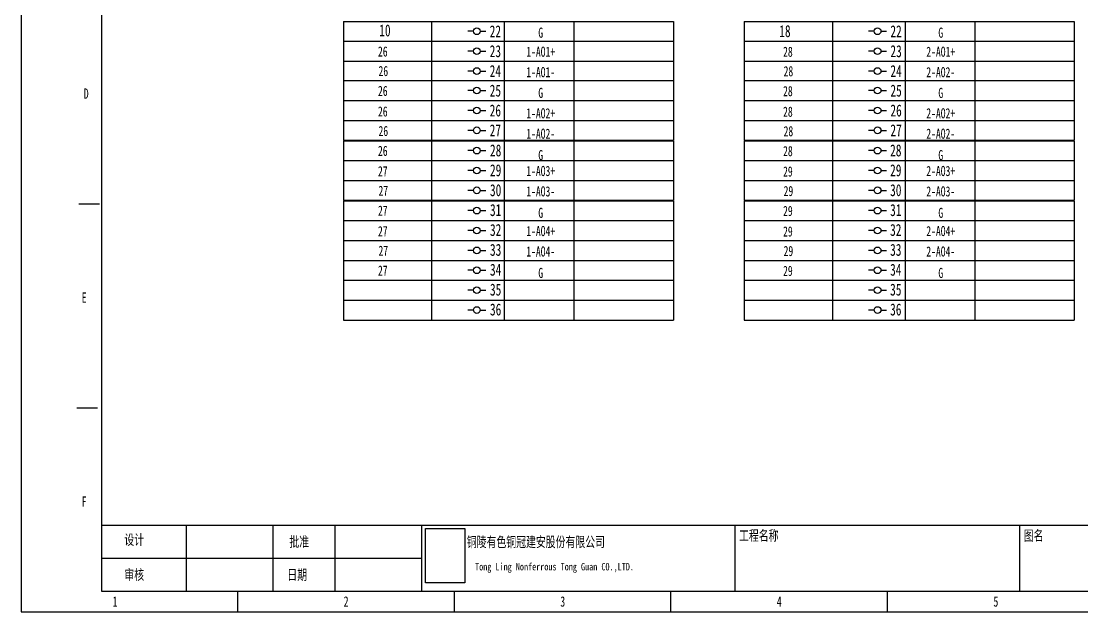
# Model space of a CAD drawing. Header units: millimetres. Extents: x 401220 to 2750366, y -101310 to 943175.
# Drawn here: x 1248910 to 1286801, y 442864 to 463988 of the extents above; entities that cross this region are included whole.
import ezdxf
from ezdxf.enums import TextEntityAlignment as Align

# ---------------------------------------------------------------- set-up
doc = ezdxf.new("R2010")
doc.units = ezdxf.units.MM
doc.styles.add('IDQSTYLE', font='NSimSun.ttf', dxfattribs={"width": 0.7})
picture_1 = doc.add_image_def('image1.png', size_in_pixel=(137, 191))

msp = doc.modelspace()

# ---------------------------------------------------------------- linework, layer by layer
for p, q in [((1260427.50189, 463981.45204), (1260427.50191, 463270.28258)), ((1260427.50189, 463981.45204), (1260427.50191, 463270.28258)), ((1260427.50189, 463981.45204), (1271806.2133, 463981.45204)), ((1260835.27151, 463981.45204), (1272213.98291, 463981.45204)), ((1263573.60009, 463981.45204), (1263573.60011, 463270.28258)), ((1266169.04248, 463981.45204), (1266169.0425, 463270.28258)), ((1268658.1356, 463981.45204), (1268658.13562, 463270.28258)), ((1272213.98291, 463981.45204), (1272213.98293, 463270.28258)), ((1272213.98291, 463981.45204), (1272213.98293, 463270.28258)), ((1274744.52815, 463981.45243), (1274744.52817, 463270.28297)), ((1274744.52815, 463981.45243), (1274744.52817, 463270.28297)), ((1274744.52815, 463981.45243), (1286123.23955, 463981.45243)), ((1275152.29777, 463981.45243), (1286531.00917, 463981.45243)), ((1277890.62634, 463981.45243), (1277890.62636, 463270.28297)), ((1280486.06874, 463981.45243), (1280486.06876, 463270.28297)), ((1282975.16186, 463981.45243), (1282975.16188, 463270.28297)), ((1286531.00917, 463981.45243), (1286531.00919, 463270.28297)), ((1286531.00917, 463981.45243), (1286531.00919, 463270.28297)), ((1260427.50191, 463270.28258), (1260427.50193, 462559.11312)), ((1260427.50191, 463270.28258), (1260427.50193, 462559.11312)), ((1260427.50191, 463270.28258), (1271806.21332, 463270.28258)), ((1260835.27153, 463270.28258), (1272213.98293, 463270.28258)), ((1263573.60011, 463270.28258), (1263573.60012, 462559.11312)), ((1266169.0425, 463270.28258), (1266169.04252, 462559.11312)), ((1268658.13562, 463270.28258), (1268658.13564, 462559.11312)), ((1272213.98293, 463270.28258), (1272213.98295, 462559.11312)), ((1272213.98293, 463270.28258), (1272213.98295, 462559.11312)), ((1274744.52817, 463270.28297), (1274744.52819, 462559.1135)), ((1274744.52817, 463270.28297), (1274744.52819, 462559.1135)), ((1274744.52817, 463270.28297), (1286123.23957, 463270.28297)), ((1275152.29779, 463270.28297), (1286531.00919, 463270.28297)), ((1277890.62636, 463270.28297), (1277890.62638, 462559.1135)), ((1280486.06876, 463270.28297), (1280486.06878, 462559.1135)), ((1282975.16188, 463270.28297), (1282975.16189, 462559.1135)), ((1286531.00919, 463270.28297), (1286531.00921, 462559.1135)), ((1286531.00919, 463270.28297), (1286531.00921, 462559.1135)), ((1260427.50193, 462559.11312), (1260427.50195, 461847.94366)), ((1260427.50193, 462559.11312), (1260427.50195, 461847.94366)), ((1260427.50193, 462559.11312), (1271806.21334, 462559.11312)), ((1260835.27155, 462559.11312), (1272213.98295, 462559.11312)), ((1263573.60012, 462559.11312), (1263573.60014, 461847.94366)), ((1266169.04252, 462559.11312), (1266169.04254, 461847.94366)), ((1268658.13564, 462559.11312), (1268658.13566, 461847.94366)), ((1272213.98295, 462559.11312), (1272213.98297, 461847.94366)), ((1272213.98295, 462559.11312), (1272213.98297, 461847.94366)), ((1274744.52819, 462559.1135), (1274744.52821, 461847.94404)), ((1274744.52819, 462559.1135), (1274744.52821, 461847.94404)), ((1274744.52819, 462559.1135), (1286123.23959, 462559.1135)), ((1275152.2978, 462559.1135), (1286531.00921, 462559.1135)), ((1277890.62638, 462559.1135), (1277890.6264, 461847.94404)), ((1280486.06878, 462559.1135), (1280486.06879, 461847.94404)), ((1282975.16189, 462559.1135), (1282975.16191, 461847.94404)), ((1286531.00921, 462559.1135), (1286531.00923, 461847.94404)), ((1286531.00921, 462559.1135), (1286531.00923, 461847.94404)), ((1260427.50206, 461861.04393), (1260427.50207, 461149.87447)), ((1260427.50206, 461861.04393), (1260427.50207, 461149.87447)), ((1260427.50206, 461861.04393), (1271806.21346, 461861.04393)), ((1260835.27167, 461861.04393), (1272213.98308, 461861.04393)), ((1263573.60025, 461861.04393), (1263573.60027, 461149.87447)), ((1266169.04264, 461861.04393), (1266169.04266, 461149.87447)), ((1268658.13576, 461861.04393), (1268658.13578, 461149.87447)), ((1272213.98308, 461861.04393), (1272213.9831, 461149.87447)), ((1272213.98308, 461861.04393), (1272213.9831, 461149.87447)), ((1274744.52831, 461861.04431), (1274744.52833, 461149.87485)), ((1274744.52831, 461861.04431), (1274744.52833, 461149.87485)), ((1274744.52831, 461861.04431), (1286123.23972, 461861.04431)), ((1275152.29793, 461861.04431), (1286531.00933, 461861.04431)), ((1277890.6265, 461861.04431), (1277890.62652, 461149.87485)), ((1280486.0689, 461861.04431), (1280486.06892, 461149.87485)), ((1282975.16202, 461861.04431), (1282975.16204, 461149.87485)), ((1286531.00933, 461861.04431), (1286531.00935, 461149.87485)), ((1286531.00933, 461861.04431), (1286531.00935, 461149.87485)), ((1260427.50207, 461149.87447), (1260427.50209, 460438.705)), ((1260427.50207, 461149.87447), (1260427.50209, 460438.705)), ((1260427.50207, 461149.87447), (1271806.21348, 461149.87447)), ((1260835.27169, 461149.87447), (1272213.9831, 461149.87447)), ((1263573.60027, 461149.87447), (1263573.60029, 460438.705)), ((1266169.04266, 461149.87447), (1266169.04268, 460438.705)), ((1268658.13578, 461149.87447), (1268658.1358, 460438.705)), ((1272213.9831, 461149.87447), (1272213.98311, 460438.705)), ((1272213.9831, 461149.87447), (1272213.98311, 460438.705)), ((1274744.52833, 461149.87485), (1274744.52835, 460438.70539)), ((1274744.52833, 461149.87485), (1274744.52835, 460438.70539)), ((1274744.52833, 461149.87485), (1286123.23974, 461149.87485)), ((1275152.29795, 461149.87485), (1286531.00935, 461149.87485)), ((1277890.62652, 461149.87485), (1277890.62654, 460438.70539)), ((1280486.06892, 461149.87485), (1280486.06894, 460438.70539)), ((1282975.16204, 461149.87485), (1282975.16206, 460438.70539)), ((1286531.00935, 461149.87485), (1286531.00937, 460438.70539)), ((1286531.00935, 461149.87485), (1286531.00937, 460438.70539)), ((1260427.50209, 460438.705), (1260427.50211, 459727.53554)), ((1260427.50209, 460438.705), (1260427.50211, 459727.53554)), ((1260427.50209, 460438.705), (1271806.2135, 460438.705)), ((1260835.27171, 460438.705), (1272213.98311, 460438.705)), ((1263573.60029, 460438.705), (1263573.60031, 459727.53554)), ((1266169.04268, 460438.705), (1266169.0427, 459727.53554)), ((1268658.1358, 460438.705), (1268658.13582, 459727.53554)), ((1272213.98311, 460438.705), (1272213.98313, 459727.53554)), ((1272213.98311, 460438.705), (1272213.98313, 459727.53554)), ((1274744.52835, 460438.70539), (1274744.52837, 459727.53592)), ((1274744.52835, 460438.70539), (1274744.52837, 459727.53592)), ((1274744.52835, 460438.70539), (1286123.23975, 460438.70539)), ((1275152.29797, 460438.70539), (1286531.00937, 460438.70539)), ((1277890.62654, 460438.70539), (1277890.62656, 459727.53592)), ((1280486.06894, 460438.70539), (1280486.06896, 459727.53592)), ((1282975.16206, 460438.70539), (1282975.16208, 459727.53592)), ((1286531.00937, 460438.70539), (1286531.00939, 459727.53592)), ((1286531.00937, 460438.70539), (1286531.00939, 459727.53592)), ((1260427.50211, 459727.53554), (1271806.21352, 459727.53554)), ((1260427.50211, 459727.53554), (1271806.21352, 459727.53554)), ((1260427.50222, 459727.53554), (1272213.98324, 459727.53554)), ((1260427.50222, 459727.53554), (1272213.98324, 459727.53554)), ((1260427.50222, 459714.43527), (1260427.50224, 459003.26581)), ((1260427.50222, 459714.43527), (1260427.50224, 459003.26581)), ((1260427.50222, 459714.43527), (1271806.21362, 459714.43527)), ((1260835.27173, 459727.53554), (1272213.98313, 459727.53554)), ((1260835.27173, 459727.53554), (1272213.98313, 459727.53554)), ((1260835.27183, 459714.43527), (1272213.98324, 459714.43527)), ((1263573.60041, 459714.43527), (1263573.60043, 459003.26581)), ((1266169.04281, 459714.43527), (1266169.04282, 459003.26581)), ((1268658.13593, 459714.43527), (1268658.13594, 459003.26581)), ((1272213.98324, 459714.43527), (1272213.98326, 459003.26581)), ((1272213.98324, 459714.43527), (1272213.98326, 459003.26581)), ((1274744.52837, 459727.53592), (1286123.23977, 459727.53592)), ((1274744.52837, 459727.53592), (1286123.23977, 459727.53592)), ((1274744.52847, 459727.53592), (1286531.00949, 459727.53592)), ((1274744.52847, 459727.53592), (1286531.00949, 459727.53592)), ((1274744.52847, 459714.43565), (1274744.52849, 459003.26619)), ((1274744.52847, 459714.43565), (1274744.52849, 459003.26619)), ((1274744.52847, 459714.43565), (1286123.23988, 459714.43565)), ((1275152.29799, 459727.53592), (1286531.00939, 459727.53592)), ((1275152.29799, 459727.53592), (1286531.00939, 459727.53592)), ((1275152.29809, 459714.43565), (1286531.0095, 459714.43565)), ((1277890.62667, 459714.43565), (1277890.62669, 459003.26619)), ((1280486.06906, 459714.43565), (1280486.06908, 459003.26619)), ((1282975.16218, 459714.43565), (1282975.1622, 459003.26619)), ((1286531.0095, 459714.43565), (1286531.00951, 459003.26619)), ((1286531.0095, 459714.43565), (1286531.00951, 459003.26619)), ((1260427.50224, 459003.26581), (1260427.50226, 458292.09634)), ((1260427.50224, 459003.26581), (1260427.50226, 458292.09634)), ((1260427.50224, 459003.26581), (1271806.21364, 459003.26581)), ((1260835.27185, 459003.26581), (1272213.98326, 459003.26581)), ((1263573.60043, 459003.26581), (1263573.60045, 458292.09634)), ((1266169.04282, 459003.26581), (1266169.04284, 458292.09634)), ((1268658.13594, 459003.26581), (1268658.13596, 458292.09634)), ((1272213.98326, 459003.26581), (1272213.98328, 458292.09634)), ((1272213.98326, 459003.26581), (1272213.98328, 458292.09634)), ((1274744.52849, 459003.26619), (1274744.52851, 458292.09673)), ((1274744.52849, 459003.26619), (1274744.52851, 458292.09673)), ((1274744.52849, 459003.26619), (1286123.2399, 459003.26619)), ((1275152.29811, 459003.26619), (1286531.00951, 459003.26619)), ((1277890.62669, 459003.26619), (1277890.62671, 458292.09673)), ((1280486.06908, 459003.26619), (1280486.0691, 458292.09673)), ((1282975.1622, 459003.26619), (1282975.16222, 458292.09673)), ((1286531.00951, 459003.26619), (1286531.00953, 458292.09673)), ((1286531.00951, 459003.26619), (1286531.00953, 458292.09673)), ((1260427.50226, 458292.09634), (1260427.50228, 457580.92688)), ((1260427.50226, 458292.09634), (1260427.50228, 457580.92688)), ((1260427.50226, 458292.09634), (1271806.21366, 458292.09634)), ((1260835.27187, 458292.09634), (1272213.98328, 458292.09634)), ((1263573.60045, 458292.09634), (1263573.60047, 457580.92688)), ((1266169.04284, 458292.09634), (1266169.04286, 457580.92688)), ((1268658.13596, 458292.09634), (1268658.13598, 457580.92688)), ((1272213.98328, 458292.09634), (1272213.9833, 457580.92688)), ((1272213.98328, 458292.09634), (1272213.9833, 457580.92688)), ((1274744.52851, 458292.09673), (1274744.52853, 457580.92726)), ((1274744.52851, 458292.09673), (1274744.52853, 457580.92726)), ((1274744.52851, 458292.09673), (1286123.23992, 458292.09673)), ((1275152.29813, 458292.09673), (1286531.00953, 458292.09673)), ((1277890.62671, 458292.09673), (1277890.62672, 457580.92726)), ((1280486.0691, 458292.09673), (1280486.06912, 457580.92726)), ((1282975.16222, 458292.09673), (1282975.16224, 457580.92726)), ((1286531.00953, 458292.09673), (1286531.00955, 457580.92726)), ((1286531.00953, 458292.09673), (1286531.00955, 457580.92726)), ((1260427.50195, 457580.92688), (1271806.21335, 457580.92688)), ((1260427.50206, 457580.92688), (1272213.98308, 457580.92688)), ((1260427.50206, 457567.82661), (1260427.50207, 456856.65714)), ((1260427.50206, 457567.82661), (1260427.50207, 456856.65714)), ((1260427.50206, 457567.82661), (1271806.21346, 457567.82661)), ((1260427.50228, 457580.92688), (1271806.21368, 457580.92688)), ((1260427.50238, 457580.92688), (1272213.9834, 457580.92688)), ((1260835.27157, 457580.92688), (1272213.98297, 457580.92688)), ((1260835.27167, 457567.82661), (1272213.98308, 457567.82661)), ((1260835.27189, 457580.92688), (1272213.9833, 457580.92688)), ((1263573.60025, 457567.82661), (1263573.60027, 456856.65714)), ((1266169.04264, 457567.82661), (1266169.04266, 456856.65714)), ((1268658.13576, 457567.82661), (1268658.13578, 456856.65714)), ((1272213.98308, 457567.82661), (1272213.9831, 456856.65714)), ((1272213.98308, 457567.82661), (1272213.9831, 456856.65714)), ((1274744.52821, 457580.92726), (1286123.23961, 457580.92726)), ((1274744.52831, 457580.92726), (1286531.00933, 457580.92726)), ((1274744.52831, 457567.82699), (1274744.52833, 456856.65753)), ((1274744.52831, 457567.82699), (1274744.52833, 456856.65753)), ((1274744.52831, 457567.82699), (1286123.23972, 457567.82699)), ((1274744.52853, 457580.92726), (1286123.23994, 457580.92726)), ((1274744.52864, 457580.92726), (1286531.00966, 457580.92726)), ((1275152.29782, 457580.92726), (1286531.00923, 457580.92726)), ((1275152.29793, 457567.82699), (1286531.00933, 457567.82699)), ((1275152.29815, 457580.92726), (1286531.00955, 457580.92726)), ((1277890.6265, 457567.82699), (1277890.62652, 456856.65753)), ((1280486.0689, 457567.82699), (1280486.06892, 456856.65753)), ((1282975.16202, 457567.82699), (1282975.16204, 456856.65753)), ((1286531.00933, 457567.82699), (1286531.00935, 456856.65753)), ((1286531.00933, 457567.82699), (1286531.00935, 456856.65753)), ((1260427.50207, 456856.65714), (1260427.50209, 456145.48768)), ((1260427.50207, 456856.65714), (1260427.50209, 456145.48768)), ((1260427.50207, 456856.65714), (1271806.21348, 456856.65714)), ((1260835.27169, 456856.65714), (1272213.9831, 456856.65714)), ((1263573.60027, 456856.65714), (1263573.60029, 456145.48768)), ((1266169.04266, 456856.65714), (1266169.04268, 456145.48768)), ((1268658.13578, 456856.65714), (1268658.1358, 456145.48768)), ((1272213.9831, 456856.65714), (1272213.98311, 456145.48768)), ((1272213.9831, 456856.65714), (1272213.98311, 456145.48768)), ((1274744.52833, 456856.65753), (1274744.52835, 456145.48807)), ((1274744.52833, 456856.65753), (1274744.52835, 456145.48807)), ((1274744.52833, 456856.65753), (1286123.23974, 456856.65753)), ((1275152.29795, 456856.65753), (1286531.00935, 456856.65753)), ((1277890.62652, 456856.65753), (1277890.62654, 456145.48807)), ((1280486.06892, 456856.65753), (1280486.06894, 456145.48807)), ((1282975.16204, 456856.65753), (1282975.16206, 456145.48807)), ((1286531.00935, 456856.65753), (1286531.00937, 456145.48807)), ((1286531.00935, 456856.65753), (1286531.00937, 456145.48807)), ((1260427.50209, 456145.48768), (1260427.50211, 455434.31822)), ((1260427.50209, 456145.48768), (1260427.50211, 455434.31822)), ((1260427.50209, 456145.48768), (1271806.2135, 456145.48768)), ((1260835.27171, 456145.48768), (1272213.98311, 456145.48768)), ((1263573.60029, 456145.48768), (1263573.60031, 455434.31822)), ((1266169.04268, 456145.48768), (1266169.0427, 455434.31822)), ((1268658.1358, 456145.48768), (1268658.13582, 455434.31822)), ((1272213.98311, 456145.48768), (1272213.98313, 455434.31822)), ((1272213.98311, 456145.48768), (1272213.98313, 455434.31822)), ((1274744.52835, 456145.48807), (1274744.52837, 455434.3186)), ((1274744.52835, 456145.48807), (1274744.52837, 455434.3186)), ((1274744.52835, 456145.48807), (1286123.23975, 456145.48807)), ((1275152.29797, 456145.48807), (1286531.00937, 456145.48807)), ((1277890.62654, 456145.48807), (1277890.62656, 455434.3186)), ((1280486.06894, 456145.48807), (1280486.06896, 455434.3186)), ((1282975.16206, 456145.48807), (1282975.16208, 455434.3186)), ((1286531.00937, 456145.48807), (1286531.00939, 455434.3186)), ((1286531.00937, 456145.48807), (1286531.00939, 455434.3186)), ((1260427.50211, 455434.31822), (1271806.21352, 455434.31822)), ((1260427.50222, 455434.31822), (1272213.98324, 455434.31822)), ((1260427.50222, 455434.31822), (1260427.50224, 454723.14876)), ((1260427.50222, 455434.31822), (1260427.50224, 454723.14876)), ((1260427.50222, 455434.31822), (1271806.21362, 455434.31822)), ((1260835.27173, 455434.31822), (1272213.98313, 455434.31822)), ((1260835.27183, 455434.31822), (1272213.98324, 455434.31822)), ((1263573.60041, 455434.31822), (1263573.60043, 454723.14876)), ((1266169.04281, 455434.31822), (1266169.04282, 454723.14876)), ((1268658.13592, 455434.31822), (1268658.13594, 454723.14876)), ((1272213.98324, 455434.31822), (1272213.98326, 454723.14876)), ((1272213.98324, 455434.31822), (1272213.98326, 454723.14876)), ((1274744.52837, 455434.3186), (1286123.23977, 455434.3186)), ((1274744.52847, 455434.3186), (1286531.00949, 455434.3186)), ((1274744.52847, 455434.3186), (1274744.52849, 454723.14914)), ((1274744.52847, 455434.3186), (1274744.52849, 454723.14914)), ((1274744.52847, 455434.3186), (1286123.23988, 455434.3186)), ((1275152.29799, 455434.3186), (1286531.00939, 455434.3186)), ((1275152.29809, 455434.3186), (1286531.00949, 455434.3186)), ((1277890.62667, 455434.3186), (1277890.62669, 454723.14914)), ((1280486.06906, 455434.3186), (1280486.06908, 454723.14914)), ((1282975.16218, 455434.3186), (1282975.1622, 454723.14914)), ((1286531.00949, 455434.3186), (1286531.00951, 454723.14914)), ((1286531.00949, 455434.3186), (1286531.00951, 454723.14914)), ((1260427.50224, 454723.14876), (1271806.21364, 454723.14876)), ((1260427.50234, 454723.14876), (1272213.98336, 454723.14876)), ((1260427.50234, 454723.14876), (1260427.50236, 454011.97929)), ((1260427.50234, 454723.14876), (1260427.50236, 454011.97929)), ((1260427.50234, 454723.14876), (1271806.21375, 454723.14876)), ((1260835.27185, 454723.14876), (1272213.98326, 454723.14876)), ((1260835.27196, 454723.14876), (1272213.98336, 454723.14876)), ((1263573.60053, 454723.14876), (1263573.60055, 454011.97929)), ((1266169.04293, 454723.14876), (1266169.04295, 454011.97929)), ((1268658.13605, 454723.14876), (1268658.13607, 454011.97929)), ((1272213.98336, 454723.14876), (1272213.98338, 454011.97929)), ((1272213.98336, 454723.14876), (1272213.98338, 454011.97929)), ((1274744.52849, 454723.14914), (1286123.2399, 454723.14914)), ((1274744.5286, 454723.14914), (1286531.00962, 454723.14914)), ((1274744.5286, 454723.14914), (1274744.52862, 454011.97968)), ((1274744.5286, 454723.14914), (1274744.52862, 454011.97968)), ((1274744.5286, 454723.14914), (1286123.24, 454723.14914)), ((1275152.29811, 454723.14914), (1286531.00951, 454723.14914)), ((1275152.29821, 454723.14914), (1286531.00962, 454723.14914)), ((1277890.62679, 454723.14914), (1277890.62681, 454011.97968)), ((1280486.06919, 454723.14914), (1280486.0692, 454011.97968)), ((1282975.1623, 454723.14914), (1282975.16232, 454011.97968)), ((1286531.00962, 454723.14914), (1286531.00964, 454011.97968)), ((1286531.00962, 454723.14914), (1286531.00964, 454011.97968)), ((1260427.50236, 454011.97929), (1271806.21376, 454011.97929)), ((1260427.50247, 454011.97929), (1272213.98349, 454011.97929)), ((1260427.50247, 454011.97929), (1260427.50248, 453300.80983)), ((1260427.50247, 454011.97929), (1260427.50248, 453300.80983)), ((1260427.50247, 454011.97929), (1271806.21387, 454011.97929)), ((1260835.27198, 454011.97929), (1272213.98338, 454011.97929)), ((1260835.27208, 454011.97929), (1272213.98349, 454011.97929)), ((1263573.60066, 454011.97929), (1263573.60068, 453300.80983)), ((1266169.04305, 454011.97929), (1266169.04307, 453300.80983)), ((1268658.13617, 454011.97929), (1268658.13619, 453300.80983)), ((1272213.98349, 454011.97929), (1272213.98351, 453300.80983)), ((1272213.98349, 454011.97929), (1272213.98351, 453300.80983)), ((1274744.52862, 454011.97968), (1286123.24002, 454011.97968)), ((1274744.52872, 454011.97968), (1286531.00974, 454011.97968)), ((1274744.52872, 454011.97968), (1274744.52874, 453300.81021)), ((1274744.52872, 454011.97968), (1274744.52874, 453300.81021)), ((1274744.52872, 454011.97968), (1286123.24013, 454011.97968)), ((1275152.29823, 454011.97968), (1286531.00964, 454011.97968)), ((1275152.29834, 454011.97968), (1286531.00974, 454011.97968)), ((1277890.62691, 454011.97968), (1277890.62693, 453300.81021)), ((1280486.06931, 454011.97968), (1280486.06933, 453300.81021)), ((1282975.16243, 454011.97968), (1282975.16245, 453300.81021)), ((1286531.00974, 454011.97968), (1286531.00976, 453300.81021)), ((1286531.00974, 454011.97968), (1286531.00976, 453300.81021)), ((1260427.50248, 453300.80983), (1271806.21389, 453300.80983)), ((1260427.50259, 453300.80983), (1272213.98361, 453300.80983)), ((1260835.2721, 453300.80983), (1272213.98351, 453300.80983)), ((1274744.52874, 453300.81021), (1286123.24014, 453300.81021)), ((1274744.52885, 453300.81021), (1286531.00987, 453300.81021)), ((1275152.29836, 453300.81021), (1286531.00976, 453300.81021))]:
    msp.add_line(p, q)
at = {"ltscale": 4}
for p, q in [((1265069.58038, 463627.12486), (1264869.64743, 463627.12486)), ((1265309.49992, 463627.12486), (1265509.43287, 463627.12486)), ((1279386.60664, 463627.12525), (1279186.67369, 463627.12525)), ((1279626.52618, 463627.12525), (1279826.45913, 463627.12525)), ((1265069.5804, 462915.9554), (1264869.64745, 462915.9554)), ((1265309.49994, 462915.9554), (1265509.43289, 462915.9554)), ((1279386.60666, 462915.95578), (1279186.67371, 462915.95578)), ((1279626.5262, 462915.95578), (1279826.45915, 462915.95578)), ((1265069.58042, 462204.78594), (1264869.64747, 462204.78594)), ((1265309.49996, 462204.78594), (1265509.43291, 462204.78594)), ((1279386.60668, 462204.78632), (1279186.67373, 462204.78632)), ((1279626.52622, 462204.78632), (1279826.45917, 462204.78632)), ((1265069.58055, 461506.71675), (1264869.6476, 461506.71675)), ((1265309.50009, 461506.71675), (1265509.43304, 461506.71675)), ((1279386.6068, 461506.71713), (1279186.67385, 461506.71713)), ((1279626.52634, 461506.71713), (1279826.45929, 461506.71713)), ((1265069.58057, 460795.54728), (1264869.64762, 460795.54728)), ((1265309.5001, 460795.54728), (1265509.43305, 460795.54728)), ((1279386.60682, 460795.54767), (1279186.67387, 460795.54767)), ((1279626.52636, 460795.54767), (1279826.45931, 460795.54767)), ((1265069.58058, 460084.37782), (1264869.64764, 460084.37782)), ((1265309.50012, 460084.37782), (1265509.43307, 460084.37782)), ((1279386.60684, 460084.3782), (1279186.67389, 460084.3782)), ((1279626.52638, 460084.3782), (1279826.45933, 460084.3782)), ((1265069.58071, 459360.10809), (1264869.64776, 459360.10809)), ((1265309.50025, 459360.10809), (1265509.4332, 459360.10809)), ((1279386.60697, 459360.10847), (1279186.67402, 459360.10847)), ((1279626.5265, 459360.10847), (1279826.45945, 459360.10847)), ((1265069.58073, 458648.93862), (1264869.64778, 458648.93862)), ((1265309.50027, 458648.93862), (1265509.43322, 458648.93862)), ((1279386.60698, 458648.93901), (1279186.67403, 458648.93901)), ((1279626.52652, 458648.93901), (1279826.45947, 458648.93901)), ((1265069.58075, 457937.76916), (1264869.6478, 457937.76916)), ((1265309.50029, 457937.76916), (1265509.43324, 457937.76916)), ((1279386.607, 457937.76954), (1279186.67405, 457937.76954)), ((1279626.52654, 457937.76954), (1279826.45949, 457937.76954)), ((1250973.21237, 457456.40002), (1251710.19269, 457456.40002)), ((1265069.58055, 457213.49942), (1264869.6476, 457213.49942)), ((1265309.50009, 457213.49942), (1265509.43304, 457213.49942)), ((1279386.6068, 457213.49981), (1279186.67385, 457213.49981)), ((1279626.52634, 457213.49981), (1279826.45929, 457213.49981)), ((1265069.58057, 456502.32996), (1264869.64762, 456502.32996)), ((1265309.5001, 456502.32996), (1265509.43305, 456502.32996)), ((1279386.60682, 456502.33035), (1279186.67387, 456502.33035)), ((1279626.52636, 456502.33035), (1279826.45931, 456502.33035)), ((1265069.58058, 455791.1605), (1264869.64764, 455791.1605)), ((1265309.50012, 455791.1605), (1265509.43307, 455791.1605)), ((1279386.60684, 455791.16088), (1279186.67389, 455791.16088)), ((1279626.52638, 455791.16088), (1279826.45933, 455791.16088)), ((1265069.58071, 455079.99104), (1264869.64776, 455079.99104)), ((1265309.50025, 455079.99104), (1265509.4332, 455079.99104)), ((1279386.60696, 455079.99142), (1279186.67402, 455079.99142)), ((1279626.5265, 455079.99142), (1279826.45945, 455079.99142)), ((1265069.58083, 454368.82157), (1264869.64788, 454368.82157)), ((1265309.50037, 454368.82157), (1265509.43332, 454368.82157)), ((1279386.60709, 454368.82196), (1279186.67414, 454368.82196)), ((1279626.52663, 454368.82196), (1279826.45958, 454368.82196)), ((1265069.58096, 453657.65211), (1264869.64801, 453657.65211)), ((1265309.5005, 453657.65211), (1265509.43344, 453657.65211)), ((1279386.60721, 453657.65249), (1279186.67426, 453657.65249)), ((1279626.52675, 453657.65249), (1279826.4597, 453657.65249)), ((1250899.51434, 450160.29491), (1251636.49466, 450160.29491)), ((1251783.89072, 445959.50712), (1312363.67256, 445959.50712)), ((1254805.51001, 445959.50712), (1254805.51001, 443601.17011)), ((1257900.82733, 445959.50712), (1257900.82733, 443601.17011)), ((1260111.76827, 445959.50712), (1260111.76827, 443601.17011)), ((1263207.08559, 445959.50712), (1263207.08559, 443601.17011)), ((1274409.18637, 445959.50712), (1274409.18637, 443601.17011)), ((1284579.51471, 445959.50712), (1284579.51471, 443601.17011)), ((1251783.89072, 444780.33861), (1263207.08559, 444780.33861)), ((1256647.96079, 442864.1898), (1256647.96079, 443601.17011)), ((1264386.2541, 442864.1898), (1264386.2541, 443601.17011)), ((1272124.5474, 442864.1898), (1272124.5474, 443601.17011)), ((1279862.8407, 442864.1898), (1279862.8407, 443601.17011))]:
    msp.add_line(p, q, dxfattribs=at)
for points in [[(1248909.66749, 442864.1898), (1313542.84107, 442864.1898), (1313542.84107, 486640.82047), (1248909.66749, 486640.82047)], [(1251783.89072, 443601.17011), (1312363.67256, 443601.17011), (1312363.67256, 485903.84016), (1251783.89072, 485903.84016)]]:
    msp.add_lwpolyline(points, close=True, dxfattribs=at)
for centre in [(1265189.54015, 463627.12486), (1279506.56641, 463627.12525), (1265189.54017, 462915.9554), (1279506.56643, 462915.95578), (1265189.54019, 462204.78594), (1279506.56645, 462204.78632), (1265189.54032, 461506.71675), (1279506.56657, 461506.71713), (1265189.54034, 460795.54728), (1279506.56659, 460795.54767), (1265189.54035, 460084.37782), (1279506.56661, 460084.3782), (1265189.54048, 459360.10809), (1279506.56673, 459360.10847), (1265189.5405, 458648.93862), (1279506.56675, 458648.93901), (1265189.54052, 457937.76916), (1279506.56677, 457937.76954), (1265189.54032, 457213.49942), (1279506.56657, 457213.49981), (1265189.54034, 456502.32996), (1279506.56659, 456502.33035), (1265189.54035, 455791.1605), (1279506.56661, 455791.16088), (1265189.54048, 455079.99104), (1279506.56673, 455079.99142), (1265189.5406, 454368.82157), (1279506.56686, 454368.82196), (1265189.54073, 453657.65211), (1279506.56698, 453657.65249)]:
    msp.add_circle(centre, 119.95977, dxfattribs=at)

# ---------------------------------------------------------------- texts
at = {"style": 'IDQSTYLE', "width": 0.7}
for s, height, p in [('10', 426.233092, (1261903.85711, 463658.68598)), ('22', 426.701678, (1265849.74236, 463626.17136)), ('18', 426.233092, (1276195.83326, 463632.91632)), ('22', 426.701678, (1280166.76861, 463626.17174)), ('G', 361.4625, (1267469.98461, 463576.82218)), ('G', 361.4625, (1281762.18316, 463576.82218)), ('26', 361.717843, (1261828.13254, 462904.9205)), ('23', 426.701678, (1265849.74238, 462915.00189)), ('1-AO1+', 361.4625, (1267469.98461, 462895.5717)), ('28', 361.717843, (1276301.55886, 462895.85949)), ('23', 426.701678, (1280166.76863, 462915.00228)), ('2-AO1+', 361.4625, (1281762.18316, 462895.5717)), ('26', 361.717843, (1261846.19121, 462206.85131)), ('24', 426.701678, (1265849.7424, 462203.83243)), ('1-AO1-', 361.4625, (1267469.98461, 462165.66095)), ('28', 361.717843, (1276319.61753, 462197.7903)), ('24', 426.701678, (1280166.76865, 462203.83281)), ('2-AO2-', 361.4625, (1281762.18316, 462165.66095)), ('26', 361.717843, (1261828.13254, 461495.68185)), ('25', 426.701678, (1265849.74252, 461505.76324)), ('G', 361.4625, (1267469.98461, 461425.4552)), ('28', 361.717843, (1276301.55886, 461486.62084)), ('25', 426.701678, (1280166.76878, 461505.76362)), ('G', 361.4625, (1281762.18316, 461425.4552)), ('26', 361.717843, (1261828.13254, 460760.41186)), ('26', 426.701678, (1265849.74254, 460794.59378)), ('1-AO2+', 361.4625, (1267469.98461, 460694.70341)), ('28', 361.717843, (1276301.55886, 460751.35084)), ('26', 426.701678, (1280166.7688, 460794.59416)), ('2-AO2+', 361.4625, (1281762.18316, 460694.70341)), ('26', 361.717843, (1261846.19121, 460062.34266)), ('27', 426.701678, (1265849.74256, 460083.42431)), ('1-AO2-', 361.4625, (1267469.98461, 459964.79265)), ('28', 361.717843, (1276319.61753, 460053.28165)), ('27', 426.701678, (1280166.76881, 460083.4247)), ('2-AO2-', 361.4625, (1281762.18316, 459964.79265)), ('26', 361.717843, (1261828.13254, 459351.1732)), ('28', 426.701678, (1265859.72664, 459366.45927)), ('G', 361.4625, (1267469.98461, 459198.38636)), ('28', 361.717843, (1276301.55886, 459342.11219)), ('28', 426.701678, (1280156.10566, 459366.45927)), ('G', 361.4625, (1281762.18316, 459198.38636)), ('27', 361.717843, (1261828.13254, 458621.46619)), ('29', 426.701678, (1265859.72666, 458655.28981)), ('1-AO3+', 361.4625, (1267469.98461, 458630.59172)), ('29', 361.717843, (1276301.55886, 458612.40518)), ('29', 426.701678, (1280156.10568, 458655.28981)), ('2-AO3+', 361.4625, (1281762.18316, 458630.59172)), ('30', 426.701678, (1265859.72668, 457944.12034)), ('30', 426.701678, (1280156.1057, 457944.12034)), ('27', 361.717843, (1261846.19121, 457923.397)), ('1-AO3-', 361.4625, (1267469.98461, 457900.68096)), ('29', 361.717843, (1276319.61753, 457914.33599)), ('2-AO3-', 361.4625, (1281762.18316, 457900.68096)), ('27', 361.717843, (1261828.13254, 457212.22754)), ('31', 426.701678, (1265859.72681, 457232.95088)), ('29', 361.717843, (1276301.55886, 457203.16652)), ('31', 426.701678, (1280156.10582, 457232.95088)), ('G', 361.4625, (1267469.98461, 457134.27467)), ('G', 361.4625, (1281762.18316, 457134.27467)), ('27', 361.717843, (1261828.13254, 456476.95754)), ('32', 426.701678, (1265859.72683, 456521.78142)), ('1-AO4+', 361.4625, (1267469.98461, 456481.60236)), ('29', 361.717843, (1276301.55886, 456467.89653)), ('32', 426.701678, (1280156.10584, 456521.78142)), ('2-AO4+', 361.4625, (1281762.18316, 456481.60236)), ('27', 361.717843, (1261846.19121, 455778.88835)), ('33', 426.701678, (1265859.72684, 455810.61195)), ('1-AO4-', 361.4625, (1267469.98461, 455751.69161)), ('29', 361.717843, (1276319.61753, 455769.82734)), ('33', 426.701678, (1280156.10586, 455810.61195)), ('2-AO4-', 361.4625, (1281762.18316, 455751.69161)), ('27', 361.717843, (1261828.13254, 455067.71889)), ('34', 426.701678, (1265859.72697, 455099.44249)), ('G', 361.4625, (1267469.98461, 454985.28531)), ('29', 361.717843, (1276301.55886, 455058.65788)), ('34', 426.701678, (1280156.10598, 455099.44249)), ('G', 361.4625, (1281762.18316, 454985.28531)), ('35', 426.701678, (1265859.72709, 454388.27303)), ('35', 426.701678, (1280156.10611, 454388.27303)), ('36', 426.701678, (1265859.72722, 453677.10357)), ('36', 426.701678, (1280156.10623, 453677.10357))]:
    msp.add_text(s, height=height, dxfattribs=at).set_placement(p, align=Align.MIDDLE_CENTER)
for s, p in [('D', (1251231.15548, 461104.45258)), ('E', (1251157.45745, 453808.34747)), ('F', (1251157.45745, 446512.24235)), ('1', (1252262.92792, 442937.88783)), ('2', (1260517.10745, 442937.88783)), ('3', (1268255.40075, 442937.88783)), ('4', (1275993.69405, 442937.88783)), ('5', (1283731.98735, 442937.88783))]:
    msp.add_text(s, height=369.22714, dxfattribs=at).set_placement(p, align=Align.BOTTOM_CENTER)
for s, p in [('设计', (1252594.56907, 445148.82877)), ('批准', (1258490.41158, 445075.13074)), ('工程名称', (1274556.58243, 445296.22483)), ('图名', (1284726.91077, 445296.22483)), ('审核', (1252594.56907, 443895.96224)), ('日期', (1258416.71355, 443895.96224))]:
    msp.add_text(s, height=369.227138, dxfattribs=at).set_placement(p, align=Align.BOTTOM_LEFT)
for s, height, p in [('铜陵有色铜冠建安股份有限公司', 369.2271375, (1264830.05071, 445548.93867)), ('Tong Ling Nonferrous Tong Guan CO.,LTD.', 265.843539, (1265124.84283, 444611.54098))]:
    msp.add_text(s, height=height, dxfattribs=at).set_placement(p, align=Align.TOP_LEFT)

# ---------------------------------------------------------------- pictures from other files: only their frames are drawn
image = msp.add_image(picture_1, insert=(1263354.48166, 443895.96224), size_in_units=(1400.2626, 1952.19092))
image.dxf.flags = 11

doc.saveas('drawing.dxf')
